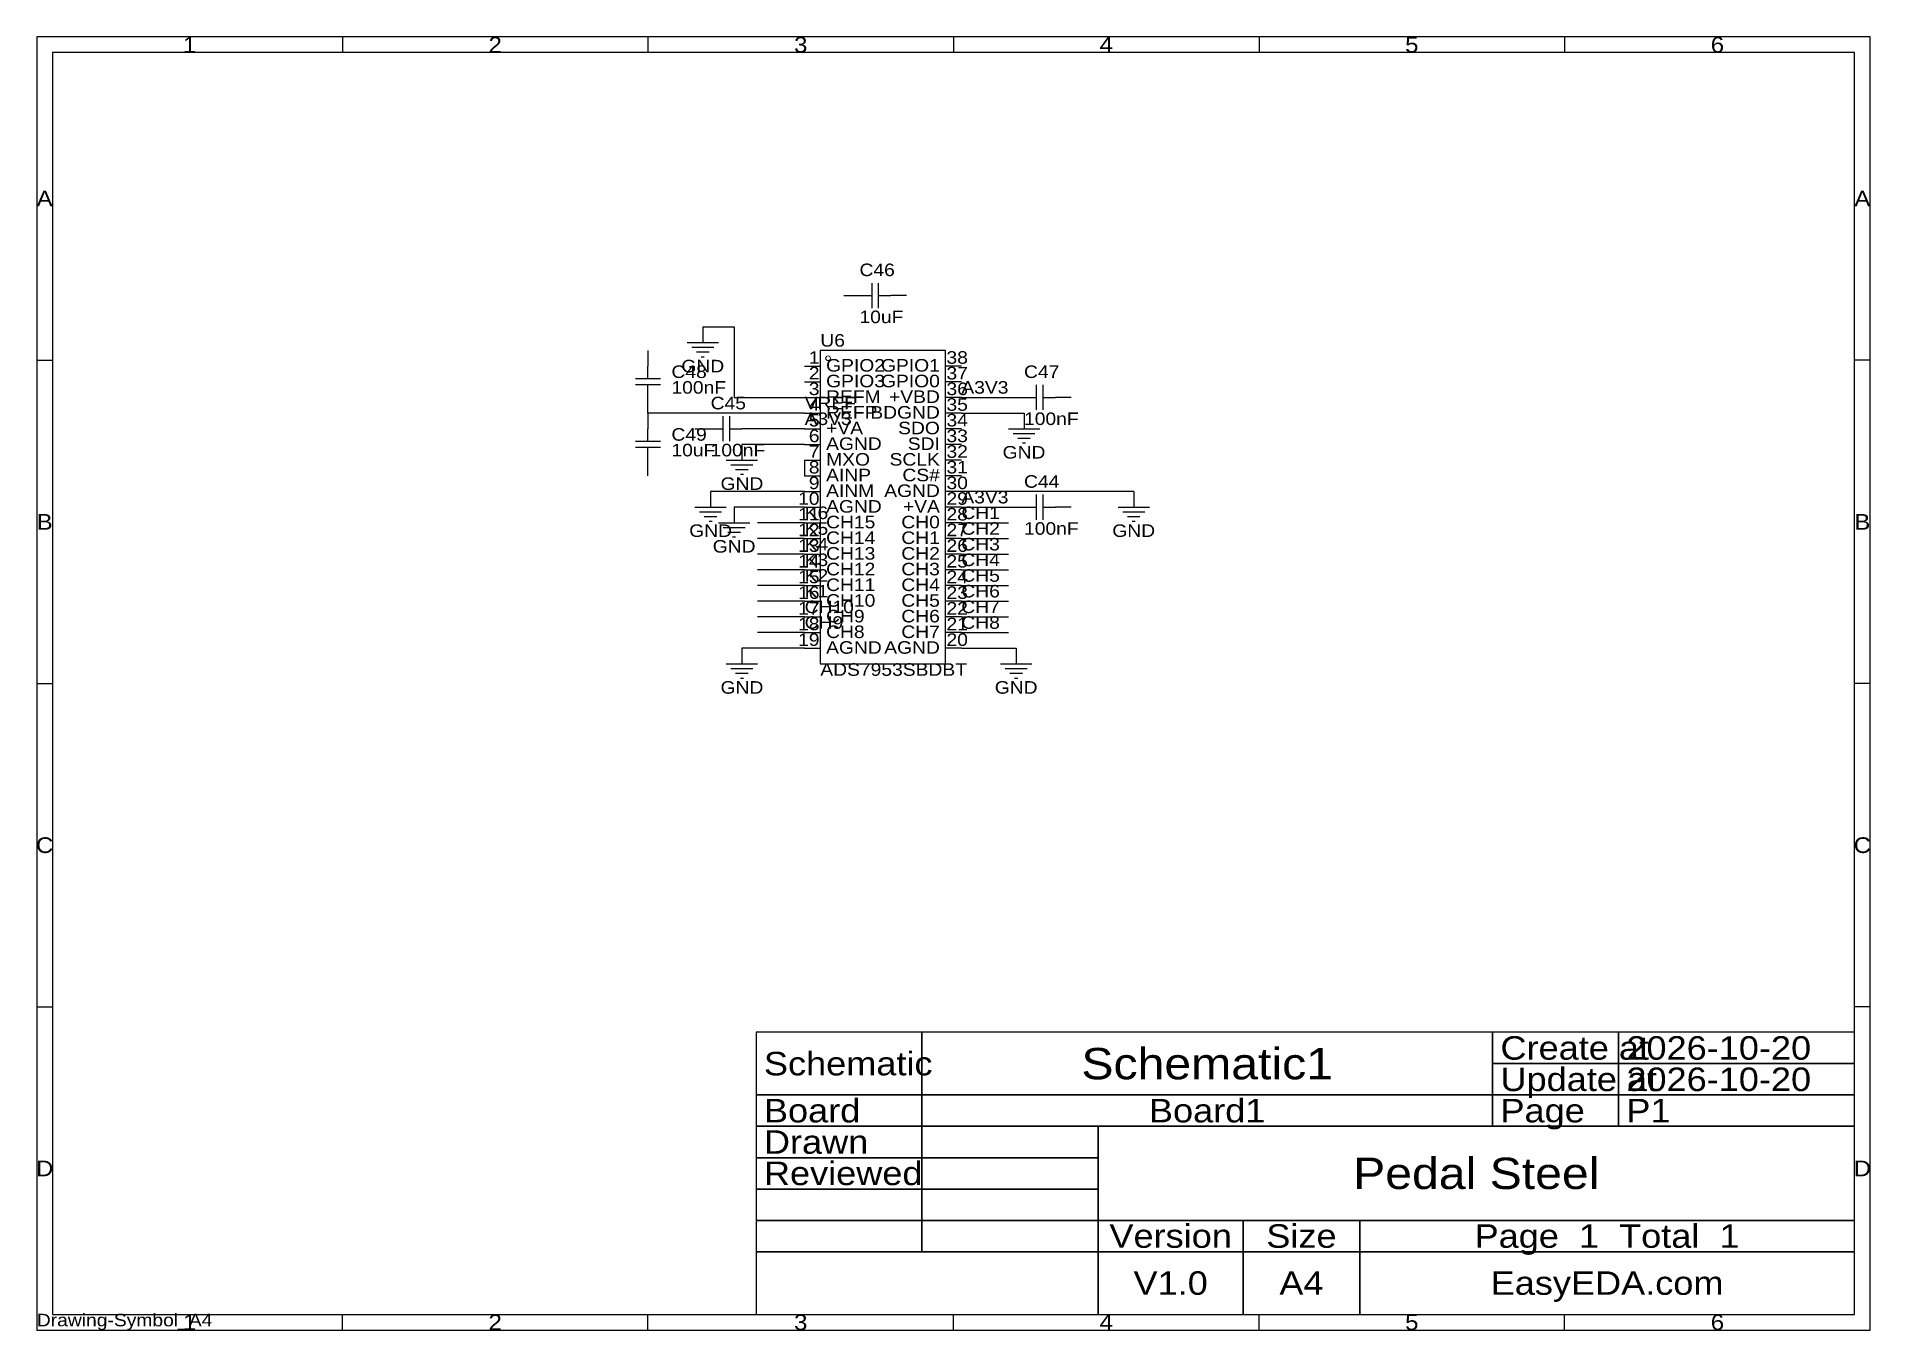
# Model space of a CAD drawing. Header units: millimetres. Extents: x 0 to 297, y 0 to 210.
import ezdxf
from ezdxf.enums import TextEntityAlignment as Align

# ---------------------------------------------------------------- set-up
doc = ezdxf.new("R2010")
doc.units = ezdxf.units.MM
doc.header["$MEASUREMENT"] = 0
doc.styles.get("Standard").update_dxf_attribs({"font": 'arial.ttf'})

msp = doc.modelspace()

# ---------------------------------------------------------------- linework, layer by layer
at = {"color": 1, "true_color": 0xa00000}
for points in [[(0, 209.55), (0, 0), (297.18, 0), (297.18, 209.55)], [(2.54, 207.01), (2.54, 2.54), (294.64, 2.54), (294.64, 207.01)], [(127, 158.75), (127, 107.95), (147.32, 107.95), (147.32, 158.75)]]:
    msp.add_lwpolyline(points, close=True, dxfattribs=at)
for points in [[(49.53, 209.55), (49.53, 207.01)], [(99.06, 209.55), (99.06, 207.01)], [(148.59, 209.55), (148.59, 207.01)], [(198.12, 209.55), (198.12, 207.01)], [(247.65, 209.55), (247.65, 207.01)], [(135.38, 165.61), (135.38, 169.67)], [(136.4, 169.67), (136.4, 165.61)], [(133.35, 167.64), (135.38, 167.64)], [(136.4, 167.64), (138.43, 167.64)], [(105.41, 160.02), (110.49, 160.02)], [(106.17, 159.26), (109.73, 159.26)], [(106.93, 158.5), (108.97, 158.5)], [(107.7, 157.73), (108.2, 157.73)], [(0, 157.16), (2.54, 157.16)], [(99.06, 154.18), (99.06, 156.21)], [(297.18, 157.16), (294.64, 157.16)], [(97.03, 154.18), (101.09, 154.18)], [(101.09, 153.16), (97.03, 153.16)], [(99.06, 151.13), (99.06, 153.16)], [(162.05, 149.1), (162.05, 153.16)], [(163.07, 153.16), (163.07, 149.1)], [(160.02, 151.13), (162.05, 151.13)], [(163.07, 151.13), (165.1, 151.13)], [(99.06, 144.02), (99.06, 146.05)], [(109.22, 146.05), (111.25, 146.05)], [(111.25, 144.02), (111.25, 148.08)], [(112.27, 148.08), (112.27, 144.02)], [(112.27, 146.05), (114.3, 146.05)], [(157.48, 146.05), (162.56, 146.05)], [(97.03, 144.02), (101.09, 144.02)], [(101.09, 143), (97.03, 143)], [(99.06, 140.97), (99.06, 143)], [(158.24, 145.29), (161.8, 145.29)], [(159, 144.53), (161.04, 144.53)], [(159.77, 143.76), (160.27, 143.76)], [(111.76, 140.97), (116.84, 140.97)], [(112.52, 140.21), (116.08, 140.21)], [(113.28, 139.45), (115.32, 139.45)], [(114.05, 138.68), (114.55, 138.68)], [(162.05, 131.32), (162.05, 135.38)], [(163.07, 135.38), (163.07, 131.32)], [(106.68, 133.35), (111.76, 133.35)], [(107.44, 132.59), (111, 132.59)], [(108.2, 131.83), (110.24, 131.83)], [(108.97, 131.06), (109.47, 131.06)], [(110.49, 130.81), (115.57, 130.81)], [(160.02, 133.35), (162.05, 133.35)], [(163.07, 133.35), (165.1, 133.35)], [(175.26, 133.35), (180.34, 133.35)], [(176.02, 132.59), (179.58, 132.59)], [(176.78, 131.83), (178.82, 131.83)], [(177.55, 131.06), (178.05, 131.06)], [(111.25, 130.05), (114.81, 130.05)], [(112.01, 129.29), (114.05, 129.29)], [(112.78, 128.52), (113.28, 128.52)], [(111.76, 107.95), (116.84, 107.95)], [(112.52, 107.19), (116.08, 107.19)], [(156.21, 107.95), (161.29, 107.95)], [(156.97, 107.19), (160.53, 107.19)], [(0, 104.78), (2.54, 104.78)], [(113.28, 106.43), (115.32, 106.43)], [(114.05, 105.66), (114.55, 105.66)], [(157.73, 106.43), (159.77, 106.43)], [(158.5, 105.66), (159, 105.66)], [(297.18, 104.78), (294.64, 104.78)], [(0, 52.39), (2.54, 52.39)], [(297.18, 52.39), (294.64, 52.39)], [(143.45, 48.26), (116.59, 48.26)], [(116.59, 48.26), (116.59, 38.1)], [(143.45, 38.1), (143.45, 48.26)], [(235.98, 48.26), (143.45, 48.26)], [(143.45, 48.26), (143.45, 38.1)], [(235.98, 38.1), (235.98, 48.26)], [(256.39, 48.26), (235.98, 48.26)], [(235.98, 48.26), (235.98, 43.18)], [(256.39, 43.18), (256.39, 48.26)], [(294.64, 48.26), (256.39, 48.26)], [(256.39, 48.26), (256.39, 43.18)], [(294.64, 43.18), (294.64, 48.26)], [(235.98, 43.18), (256.39, 43.18)], [(256.39, 43.18), (235.98, 43.18)], [(235.98, 43.18), (235.98, 38.1)], [(256.39, 43.18), (294.64, 43.18)], [(256.39, 38.1), (256.39, 43.18)], [(294.64, 43.18), (256.39, 43.18)], [(256.39, 43.18), (256.39, 38.1)], [(294.64, 38.1), (294.64, 43.18)], [(116.59, 38.1), (143.45, 38.1)], [(143.45, 38.1), (116.59, 38.1)], [(116.59, 38.1), (116.59, 33.02)], [(143.45, 38.1), (235.98, 38.1)], [(143.45, 33.02), (143.45, 38.1)], [(235.98, 38.1), (143.45, 38.1)], [(143.45, 38.1), (143.45, 33.02)], [(235.98, 38.1), (256.39, 38.1)], [(235.98, 33.02), (235.98, 38.1)], [(256.39, 38.1), (235.98, 38.1)], [(235.98, 38.1), (235.98, 33.02)], [(256.39, 38.1), (294.64, 38.1)], [(256.39, 33.02), (256.39, 38.1)], [(294.64, 38.1), (256.39, 38.1)], [(256.39, 38.1), (256.39, 33.02)], [(294.64, 33.02), (294.64, 38.1)], [(116.59, 33.02), (143.45, 33.02)], [(143.45, 33.02), (116.59, 33.02)], [(116.59, 33.02), (116.59, 27.94)], [(143.45, 33.02), (235.98, 33.02)], [(143.45, 27.94), (143.45, 33.02)], [(172.02, 33.02), (143.45, 33.02)], [(143.45, 33.02), (143.45, 27.94)], [(172.02, 27.94), (172.02, 33.02)], [(294.64, 33.02), (172.02, 33.02)], [(172.02, 33.02), (172.02, 17.78)], [(235.98, 33.02), (256.39, 33.02)], [(256.39, 33.02), (294.64, 33.02)], [(294.64, 17.78), (294.64, 33.02)], [(116.59, 27.94), (143.45, 27.94)], [(143.45, 27.94), (116.59, 27.94)], [(116.59, 27.94), (116.59, 22.86)], [(143.45, 27.94), (172.02, 27.94)], [(143.45, 22.86), (143.45, 27.94)], [(172.02, 27.94), (143.45, 27.94)], [(143.45, 27.94), (143.45, 22.86)], [(172.02, 22.86), (172.02, 27.94)], [(116.59, 22.86), (143.45, 22.86)], [(143.45, 22.86), (116.59, 22.86)], [(116.59, 22.86), (116.59, 17.78)], [(143.45, 22.86), (172.02, 22.86)], [(143.45, 17.78), (143.45, 22.86)], [(172.02, 22.86), (143.45, 22.86)], [(143.45, 22.86), (143.45, 17.78)], [(172.02, 17.78), (172.02, 22.86)], [(116.59, 17.78), (143.45, 17.78)], [(143.45, 17.78), (116.59, 17.78)], [(116.59, 17.78), (116.59, 12.7)], [(143.45, 17.78), (172.02, 17.78)], [(143.45, 12.7), (143.45, 17.78)], [(172.02, 17.78), (143.45, 17.78)], [(143.45, 17.78), (143.45, 12.7)], [(172.02, 17.78), (294.64, 17.78)], [(172.02, 12.7), (172.02, 17.78)], [(195.56, 17.78), (172.02, 17.78)], [(172.02, 17.78), (172.02, 12.7)], [(195.56, 12.7), (195.56, 17.78)], [(214.43, 17.78), (195.56, 17.78)], [(195.56, 17.78), (195.56, 12.7)], [(214.43, 12.7), (214.43, 17.78)], [(294.64, 17.78), (214.43, 17.78)], [(214.43, 17.78), (214.43, 12.7)], [(294.64, 12.7), (294.64, 17.78)], [(116.59, 12.7), (143.45, 12.7)], [(172.02, 12.7), (116.59, 12.7)], [(116.59, 12.7), (116.59, 2.54)], [(143.45, 12.7), (172.02, 12.7)], [(172.02, 12.7), (195.56, 12.7)], [(172.02, 2.54), (172.02, 12.7)], [(195.56, 12.7), (172.02, 12.7)], [(172.02, 12.7), (172.02, 2.54)], [(195.56, 12.7), (214.43, 12.7)], [(195.56, 2.54), (195.56, 12.7)], [(214.43, 12.7), (195.56, 12.7)], [(195.56, 12.7), (195.56, 2.54)], [(214.43, 12.7), (294.64, 12.7)], [(214.43, 2.54), (214.43, 12.7)], [(294.64, 12.7), (214.43, 12.7)], [(214.43, 12.7), (214.43, 2.54)], [(294.64, 2.54), (294.64, 12.7)], [(49.53, 0), (49.53, 2.54)], [(99.06, 0), (99.06, 2.54)], [(116.59, 2.54), (172.02, 2.54)], [(148.59, 0), (148.59, 2.54)], [(172.02, 2.54), (195.56, 2.54)], [(195.56, 2.54), (214.43, 2.54)], [(198.12, 0), (198.12, 2.54)], [(214.43, 2.54), (294.64, 2.54)], [(247.65, 0), (247.65, 2.54)]]:
    msp.add_lwpolyline(points, dxfattribs=at)
at = {"color": 1, "true_color": 0x880000}
for points in [[(130.81, 167.64), (133.35, 167.64)], [(140.97, 167.64), (138.43, 167.64)], [(107.95, 162.56), (107.95, 160.02)], [(99.06, 158.75), (99.06, 156.21)], [(124.46, 156.21), (127, 156.21)], [(149.86, 156.21), (147.32, 156.21)], [(124.46, 153.67), (127, 153.67)], [(149.86, 153.67), (147.32, 153.67)], [(99.06, 148.59), (99.06, 151.13)], [(124.46, 151.13), (127, 151.13)], [(149.86, 151.13), (147.32, 151.13)], [(157.48, 151.13), (160.02, 151.13)], [(167.64, 151.13), (165.1, 151.13)], [(99.06, 148.59), (99.06, 146.05)], [(106.68, 146.05), (109.22, 146.05)], [(116.84, 146.05), (114.3, 146.05)], [(124.46, 148.59), (127, 148.59)], [(124.46, 146.05), (127, 146.05)], [(149.86, 148.59), (147.32, 148.59)], [(149.86, 146.05), (147.32, 146.05)], [(160.02, 148.59), (160.02, 146.05)], [(114.3, 143.51), (114.3, 140.97)], [(124.46, 143.51), (127, 143.51)], [(149.86, 143.51), (147.32, 143.51)], [(99.06, 138.43), (99.06, 140.97)], [(124.46, 140.97), (127, 140.97)], [(149.86, 140.97), (147.32, 140.97)], [(124.46, 138.43), (127, 138.43)], [(149.86, 138.43), (147.32, 138.43)], [(109.22, 135.89), (109.22, 133.35)], [(124.46, 135.89), (127, 135.89)], [(149.86, 135.89), (147.32, 135.89)], [(177.8, 135.89), (177.8, 133.35)], [(113.03, 133.35), (113.03, 130.81)], [(124.46, 133.35), (127, 133.35)], [(124.46, 130.81), (127, 130.81)], [(149.86, 133.35), (147.32, 133.35)], [(149.86, 130.81), (147.32, 130.81)], [(157.48, 133.35), (160.02, 133.35)], [(167.64, 133.35), (165.1, 133.35)], [(124.46, 128.27), (127, 128.27)], [(149.86, 128.27), (147.32, 128.27)], [(124.46, 125.73), (127, 125.73)], [(149.86, 125.73), (147.32, 125.73)], [(124.46, 123.19), (127, 123.19)], [(149.86, 123.19), (147.32, 123.19)], [(124.46, 120.65), (127, 120.65)], [(149.86, 120.65), (147.32, 120.65)], [(124.46, 118.11), (127, 118.11)], [(149.86, 118.11), (147.32, 118.11)], [(124.46, 115.57), (127, 115.57)], [(124.46, 113.03), (127, 113.03)], [(149.86, 115.57), (147.32, 115.57)], [(149.86, 113.03), (147.32, 113.03)], [(114.3, 110.49), (114.3, 107.95)], [(124.46, 110.49), (127, 110.49)], [(149.86, 110.49), (147.32, 110.49)], [(158.75, 110.49), (158.75, 107.95)]]:
    msp.add_lwpolyline(points, dxfattribs=at)
at = {"color": 1, "true_color": 0x008800}
for points in [[(107.95, 162.56), (113.03, 162.56), (113.03, 151.13), (124.46, 151.13)], [(149.86, 151.13), (157.48, 151.13)], [(124.46, 148.59), (99.06, 148.59)], [(124.46, 146.05), (116.84, 146.05)], [(149.86, 148.59), (160.02, 148.59)], [(124.46, 143.51), (114.3, 143.51)], [(124.46, 140.97), (124.46, 138.43)], [(124.46, 135.89), (109.22, 135.89)], [(177.8, 135.89), (149.86, 135.89)], [(124.46, 133.35), (113.03, 133.35)], [(124.46, 130.81), (116.84, 130.81)], [(149.86, 133.35), (157.48, 133.35)], [(149.86, 130.81), (157.48, 130.81)], [(124.46, 128.27), (116.84, 128.27)], [(149.86, 128.27), (157.48, 128.27)], [(124.46, 125.73), (116.84, 125.73)], [(149.86, 125.73), (157.48, 125.73)], [(124.46, 123.19), (116.84, 123.19)], [(149.86, 123.19), (157.48, 123.19)], [(124.46, 120.65), (116.84, 120.65)], [(149.86, 120.65), (157.48, 120.65)], [(124.46, 118.11), (116.84, 118.11)], [(149.86, 118.11), (157.48, 118.11)], [(124.46, 115.57), (116.84, 115.57)], [(124.46, 113.03), (116.84, 113.03)], [(149.86, 115.57), (157.48, 115.57)], [(149.86, 113.03), (157.48, 113.03)], [(124.46, 110.49), (114.3, 110.49)], [(149.86, 110.49), (158.75, 110.49)]]:
    msp.add_lwpolyline(points, dxfattribs=at)
at = {"color": 1, "lineweight": 0, "true_color": 0xa00000}
msp.add_circle((128.27, 157.48), 0.381, dxfattribs=at)

# ---------------------------------------------------------------- texts
at = {"color": 1, "true_color": 0xa00000, "width": 1.1}
for s, height, p in [('1', 2.54, (24.77, 208.28)), ('2', 2.54, (74.3, 208.28)), ('3', 2.54, (123.83, 208.28)), ('4', 2.54, (173.35, 208.28)), ('5', 2.54, (222.88, 208.28)), ('6', 2.54, (272.42, 208.28)), ('A', 2.54, (1.27, 183.36)), ('A', 2.54, (295.91, 183.36)), ('B', 2.54, (1.27, 130.97)), ('B', 2.54, (295.91, 130.97)), ('C', 2.54, (1.27, 78.58)), ('C', 2.54, (295.91, 78.58)), ('Schematic1', 5.08, (189.71, 43.18)), ('Board1', 3.81, (189.71, 35.56)), ('D', 2.54, (1.27, 26.19)), ('Pedal Steel', 5.08, (233.33, 25.4)), ('D', 2.54, (295.91, 26.19)), ('Version', 3.81, (183.79, 15.24)), ('Size', 3.81, (204.99, 15.24)), ('Page  1  Total  1', 3.81, (254.53, 15.24)), ('V1.0', 3.81, (183.79, 7.62)), ('A4', 3.81, (204.99, 7.62)), ('EasyEDA.com', 3.81, (254.53, 7.62)), ('1', 2.54, (24.77, 1.27)), ('2', 2.54, (74.3, 1.27)), ('3', 2.54, (123.83, 1.27)), ('4', 2.54, (173.35, 1.27)), ('5', 2.54, (222.88, 1.27)), ('6', 2.54, (272.42, 1.27))]:
    msp.add_text(s, height=height, dxfattribs=at).set_placement(p, align=Align.MIDDLE_CENTER)
at = {"color": 1, "true_color": 0x000080, "width": 1.1}
for s, p in [('C46', (133.35, 170.18)), ('10uF', (133.35, 162.56)), ('U6', (127, 158.75)), ('C48', (102.87, 153.67)), ('C47', (160.02, 153.67)), ('100nF', (102.87, 151.13)), ('C45', (109.22, 148.59)), ('100nF', (160.02, 146.05)), ('C49', (102.87, 143.51)), ('10uF', (102.87, 140.97)), ('100nF', (109.22, 140.97)), ('C44', (160.02, 135.89)), ('100nF', (160.02, 128.27)), ('ADS7953SBDBT', (127, 105.41)), ('Drawing-Symbol_A4', (0, 0))]:
    msp.add_text(s, height=2.032, dxfattribs=at).set_placement(p, align=Align.BOTTOM_LEFT)
at = {"color": 1, "true_color": 0x000000, "width": 1.1}
for s, height, p in [('1', 2.03, (126.87, 155.98)), ('2', 2.03, (126.87, 153.44)), ('GPIO1', 2.032, (146.38, 154.71)), ('GPIO0', 2.032, (146.38, 152.17)), ('3', 2.03, (126.87, 150.9)), ('+VBD', 2.032, (146.38, 149.63)), ('4', 2.03, (126.87, 148.36)), ('BDGND', 2.032, (146.38, 147.09)), ('5', 2.03, (126.87, 145.82)), ('6', 2.03, (126.87, 143.28)), ('SDO', 2.032, (146.38, 144.55)), ('7', 2.03, (126.87, 140.74)), ('SDI', 2.032, (146.38, 142.01)), ('8', 2.03, (126.87, 138.2)), ('SCLK', 2.032, (146.38, 139.47)), ('9', 2.03, (126.87, 135.66)), ('AGND', 2.032, (146.38, 134.39)), ('CS#', 2.032, (146.38, 136.93)), ('10', 2.032, (126.87, 133.12)), ('+VA', 2.032, (146.38, 131.85)), ('11', 2.032, (126.87, 130.58)), ('CH0', 2.032, (146.38, 129.31)), ('12', 2.032, (126.87, 128.04)), ('13', 2.032, (126.87, 125.5)), ('CH1', 2.032, (146.38, 126.77)), ('14', 2.032, (126.87, 122.96)), ('CH2', 2.032, (146.38, 124.23)), ('15', 2.032, (126.87, 120.42)), ('CH3', 2.032, (146.38, 121.69)), ('16', 2.032, (126.87, 117.88)), ('CH4', 2.032, (146.38, 119.15)), ('CH5', 2.032, (146.38, 116.61)), ('17', 2.032, (126.87, 115.34)), ('CH6', 2.032, (146.38, 114.07)), ('18', 2.032, (126.87, 112.8)), ('CH7', 2.032, (146.38, 111.53)), ('19', 2.032, (126.87, 110.26)), ('AGND', 2.032, (146.38, 108.99))]:
    msp.add_text(s, height=height, dxfattribs=at).set_placement(p, align=Align.BOTTOM_RIGHT)
for s, p in [('38', (147.45, 155.98)), ('GPIO2', (127.94, 154.71)), ('GPIO3', (127.94, 152.17)), ('37', (147.45, 153.44)), ('REFM', (127.94, 149.63)), ('36', (147.45, 150.9)), ('REFP', (127.94, 147.09)), ('35', (147.45, 148.36)), ('+VA', (127.94, 144.55)), ('34', (147.45, 145.82)), ('33', (147.45, 143.28)), ('AGND', (127.94, 142.01)), ('32', (147.45, 140.74)), ('MXO', (127.94, 139.47)), ('31', (147.45, 138.2)), ('AINP', (127.94, 136.93)), ('AINM', (127.94, 134.39)), ('30', (147.45, 135.66)), ('AGND', (127.94, 131.85)), ('29', (147.45, 133.12)), ('CH15', (127.94, 129.31)), ('28', (147.45, 130.58)), ('CH14', (127.94, 126.77)), ('27', (147.45, 128.04)), ('26', (147.45, 125.5)), ('CH13', (127.94, 124.23)), ('25', (147.45, 122.96)), ('CH12', (127.94, 121.69)), ('24', (147.45, 120.42)), ('CH11', (127.94, 119.15)), ('CH10', (127.94, 116.61)), ('23', (147.45, 117.88)), ('CH9', (127.94, 114.07)), ('22', (147.45, 115.34)), ('CH8', (127.94, 111.53)), ('21', (147.45, 112.8)), ('AGND', (127.94, 108.99)), ('20', (147.45, 110.26))]:
    msp.add_text(s, height=2.032, dxfattribs=at).set_placement(p, align=Align.BOTTOM_LEFT)
at = {"color": 1, "true_color": 0x000080, "width": 1.1}
for p in [(107.95, 156.21), (107.95, 156.21), (160.02, 142.24), (160.02, 142.24), (114.3, 137.16), (114.3, 137.16), (109.22, 129.54), (109.22, 129.54), (113.03, 127), (113.03, 127), (177.8, 129.54), (177.8, 129.54), (114.3, 104.14), (114.3, 104.14), (158.75, 104.14), (158.75, 104.14)]:
    msp.add_text('GND', height=2.032, dxfattribs=at).set_placement(p, align=Align.MIDDLE_CENTER)
at = {"color": 1, "true_color": 0x0000ff, "width": 1.1}
for s, p in [('A3V3', (149.86, 151.13)), ('VREF', (124.46, 148.59)), ('A3V3', (124.46, 146.05)), ('A3V3', (149.86, 133.35)), ('K6', (124.46, 130.81)), ('K5', (124.46, 128.27)), ('CH1', (149.86, 130.81)), ('CH2', (149.86, 128.27)), ('K4', (124.46, 125.73)), ('CH3', (149.86, 125.73)), ('K3', (124.46, 123.19)), ('CH4', (149.86, 123.19)), ('K2', (124.46, 120.65)), ('CH5', (149.86, 120.65)), ('K1', (124.46, 118.11)), ('CH6', (149.86, 118.11)), ('CH10', (124.46, 115.57)), ('CH7', (149.86, 115.57)), ('CH9', (124.46, 113.03)), ('CH8', (149.86, 113.03))]:
    msp.add_text(s, height=2.032, dxfattribs=at).set_placement(p, align=Align.BOTTOM_LEFT)
at = {"color": 1, "true_color": 0xa00000, "width": 1.1}
for s, p in [('Create at', (237.25, 45.72)), ('2026-10-20', (257.66, 45.72)), ('Schematic', (117.86, 43.18)), ('Update at', (237.25, 40.64)), ('2026-10-20', (257.66, 40.64)), ('Board', (117.86, 35.56)), ('Page', (237.25, 35.56)), ('P1', (257.66, 35.56)), ('Drawn', (117.86, 30.48)), ('Reviewed', (117.86, 25.4))]:
    msp.add_text(s, height=3.81, dxfattribs=at).set_placement(p, align=Align.MIDDLE_LEFT)

doc.saveas('drawing.dxf')
